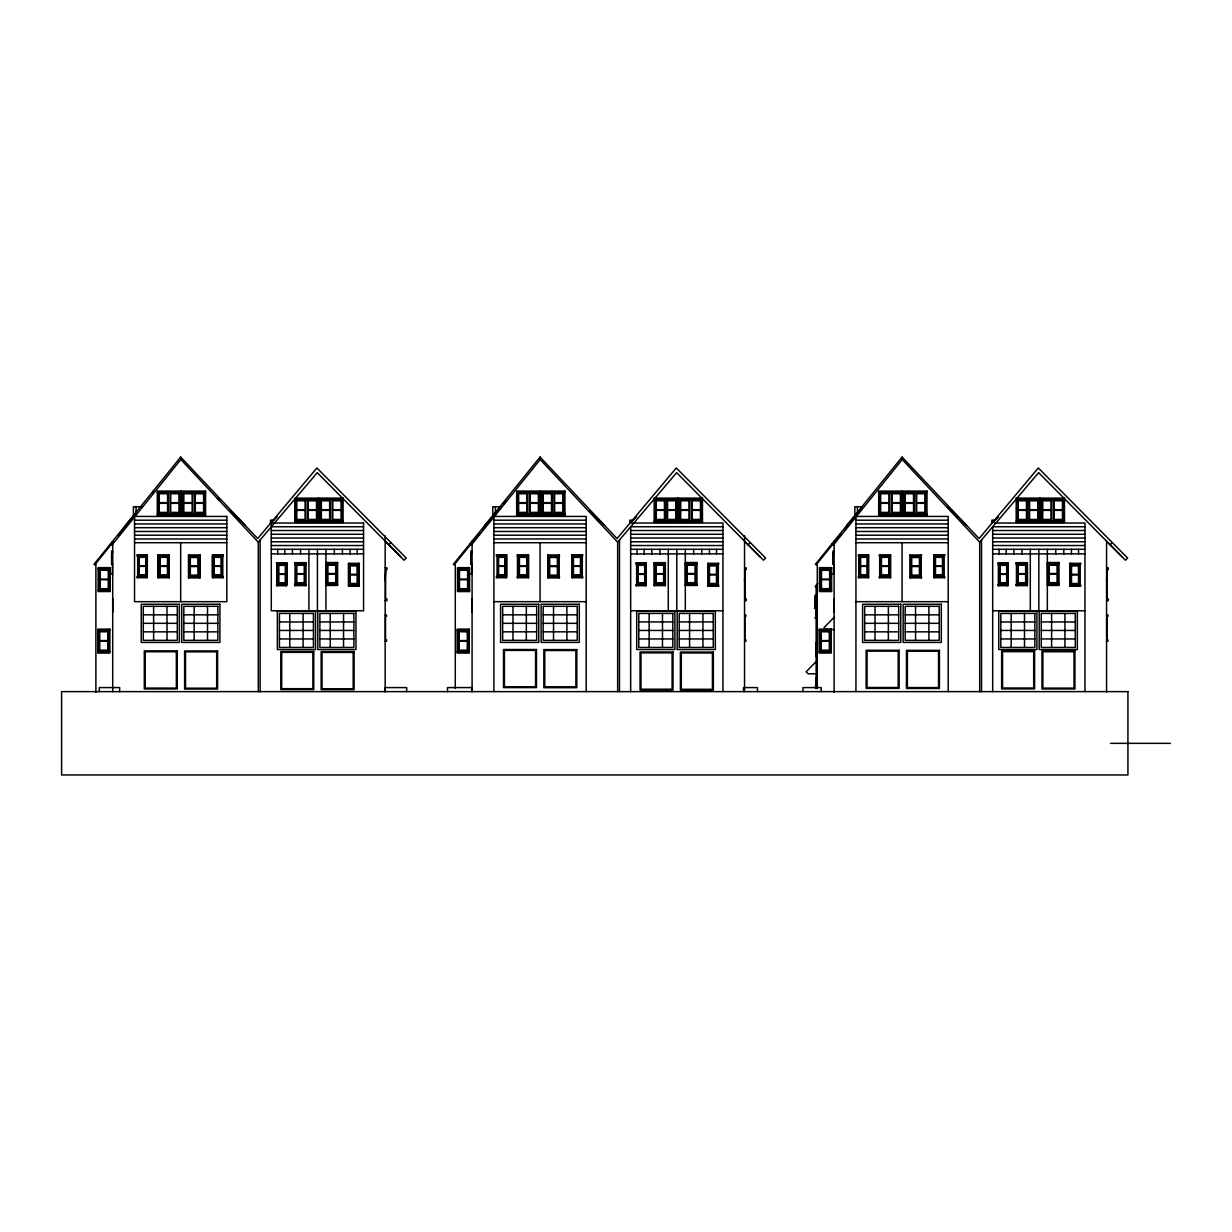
<?xml version="1.0" encoding="UTF-8"?>
<svg xmlns="http://www.w3.org/2000/svg" width="1232" height="1232" viewBox="0 0 1232 1232"><rect width="100%" height="100%" fill="white"/><g stroke="black" fill="none" stroke-linecap="round" stroke-linejoin="round"><path stroke-width="1.5" d="M363.563 553.846L277.708 553.923L277.708 549.287M284.792 553.969L284.792 549.287M292.446 554.015L292.446 549.287M300.531 554.046L300.531 549.287M308.909 549.287L308.909 610.779M325.941 610.779L325.941 549.287M348.949 586.263L348.949 585.061M348.949 564.533L348.949 563.332M349.688 584.122L349.688 565.272M357.665 565.272L357.804 584.122L349.549 584.122L349.549 565.272L357.804 565.272M358.805 586.263L358.805 563.332M358.943 585.061L358.943 564.533M722.938 553.846L637.067 553.923L637.067 549.287M644.167 553.969L644.167 549.287M651.82 554.015L651.82 549.287M659.905 554.046L659.905 549.287M668.283 549.287L668.283 610.779M685.315 610.779L685.315 549.287M708.323 586.263L708.323 585.061M708.323 564.533L708.323 563.332M717.039 565.257L717.178 584.122L708.924 584.122L708.924 565.257L717.178 565.257M709.062 584.122L709.062 565.257M718.179 586.263L718.179 563.332M718.318 585.061L718.318 564.533M1084.961 553.846L999.09 553.923L999.09 549.287M1006.19 553.969L1006.19 549.287M1013.844 554.015L1013.844 549.287M1021.929 554.046L1021.929 549.287M1030.306 549.287L1030.306 610.779M1047.339 610.779L1047.339 549.287M1070.346 586.263L1070.346 585.061M1070.346 564.533L1070.346 563.332M1071.085 584.122L1070.947 565.272L1079.201 565.272L1079.201 584.122L1070.947 584.122M1079.063 584.122L1079.063 565.272M1080.202 586.263L1080.202 563.332M258.289 691.645L258.289 542.157L317.255 472.641L404.081 560.206L406.237 558.065L316.901 467.96L257.688 538.569L180.673 457.057L94.017 564.271L94.756 564.872L111.511 544.128M112.713 542.65L113.452 541.741L111.989 542.049M118.257 535.781L127.681 524.139M130.053 521.198L132.301 518.41M617.663 691.629L617.663 542.157L676.614 472.641L763.44 560.206L765.611 558.05L676.276 467.96L617.047 538.553L540.047 457.041L453.391 564.271L454.131 564.872L480.141 532.671M482.436 529.837L484.838 526.849M979.686 691.645L979.686 542.157L1038.638 472.641L1125.463 560.206L1127.634 558.065L1038.299 467.96L979.086 538.569L902.07 457.057L815.415 564.271L816.154 564.872L834.849 541.741L834.11 541.141L834.11 692.369M835.265 541.218L841.009 534.103M844.459 529.837L846.861 526.865M852.513 519.873L854.823 517.024L854.823 506.722L862.431 506.722M815.399 586.293L816.862 587.464L815.399 586.293L817.817 583.306M134.288 515.33L125.464 525.371L126.68 525.371M501.224 506.706L484.823 525.371L486.039 525.371M503.734 503.842L506.26 500.962M861.984 508.154L846.846 525.371L848.063 525.371M834.11 617.34L824.085 627.596L826.071 629.537L834.11 629.537M816.138 661.584L806.113 671.84L808.1 673.781L816.138 673.781M388.804 544.79L390.96 542.65M748.163 544.79L750.334 542.65M1110.186 544.79L1112.357 542.65M277.215 516.886L270.501 523.292L270.501 520.15L273.92 520.15M636.59 516.886L629.86 523.292L629.86 520.15L633.279 520.15M998.613 516.886L991.883 523.292L991.883 520.15L995.317 520.15M472.087 544.113L469.808 543.959L471.24 545.16L540.201 459.521L617.663 542.157M834.11 544.113L831.831 543.959L833.279 545.16L902.24 459.521L979.686 542.157M157.28 492.353L181.012 492.353M181.843 492.353L205.575 492.353M516.655 492.338L540.386 492.338M541.218 492.338L564.949 492.338M878.678 492.353L902.409 492.353M903.241 492.353L926.972 492.353M294.787 499.391L318.518 499.391M319.35 499.391L343.081 499.391M654.161 499.391L677.893 499.391M678.724 499.391L702.456 499.391M1016.184 499.391L1039.916 499.391M1040.747 499.391L1064.479 499.391M142.696 506.722L133.426 506.722L133.426 517.024M500.408 506.722L492.8 506.722L492.8 517.024M157.28 514.037L181.012 514.037M181.843 514.037L205.575 514.037M516.655 514.037L540.386 514.037M541.218 514.037L564.949 514.037M878.678 514.037L902.409 514.037M903.241 514.037L926.972 514.037M134.534 520.197L226.811 520.197M493.909 520.181L586.186 520.181M855.932 520.197L948.209 520.197M294.787 521.074L318.518 521.074M319.35 521.074L343.081 521.074M654.161 521.074L677.893 521.074M678.724 521.074L702.456 521.074M1016.184 521.074L1039.916 521.074M1040.747 521.074L1064.479 521.074M630.661 522.999L722.938 522.999L722.938 691.676M994.286 523.015L1084.961 523.015L1084.961 691.676M134.534 523.939L226.811 523.939M493.909 523.939L586.186 523.939M855.932 523.939L948.209 523.939M271.286 526.757L363.563 526.757M722.938 526.757L630.661 526.757L630.661 691.676M1084.961 526.757L992.684 526.757L992.684 691.676M134.534 527.696L226.811 527.696M493.909 527.696L586.186 527.696M855.932 527.696L948.209 527.696M271.286 530.515L363.563 530.515M630.661 530.515L722.938 530.515M992.684 530.515L1084.961 530.515M134.534 531.454L226.811 531.454M493.909 531.454L586.186 531.454M855.932 531.454L948.209 531.454M271.286 534.272L363.563 534.272M630.661 534.272L722.938 534.272M992.684 534.272L1084.961 534.272M134.534 535.212L226.811 535.212M493.909 535.212L586.186 535.212M855.932 535.212L948.209 535.212M271.286 538.03L363.563 538.03M630.661 538.014L722.938 538.014M992.684 538.03L1084.961 538.03M134.534 538.969L226.811 538.969M493.909 538.954L586.186 538.954M855.932 538.969L948.209 538.969M271.286 541.772L363.563 541.772M630.661 541.772L722.938 541.772M992.684 541.772L1084.961 541.772M134.534 542.711L226.811 542.711M493.909 542.711L586.186 542.711M855.932 542.711L948.209 542.711M271.286 545.53L363.563 545.53M630.661 545.53L722.938 545.53M992.684 545.53L1084.961 545.53M271.286 549.287L363.563 549.287M630.661 549.287L722.938 549.287M992.684 549.287L1084.961 549.287M112.713 551.074L111.496 551.074L112.405 552.275M472.087 551.074L470.87 551.074L471.779 552.275M834.11 551.074L832.894 551.074L833.802 552.275M111.665 552.66L112.713 552.66M471.04 552.66L472.087 552.66M833.063 552.66L834.11 552.66M169.169 556.017L157.896 556.017L157.896 554.816L169.261 554.816L169.261 577.746L157.896 577.746L157.896 576.545L169.169 576.545M528.528 556.017L517.271 556.017L517.271 554.8L528.636 554.8L528.636 577.746L517.271 577.746L517.271 576.53L528.528 576.53M571.91 555.986L582.705 555.986L582.705 554.785L571.771 554.785L571.771 577.716L582.705 577.716L582.705 576.514L571.91 576.514M868.529 555.971L858.396 555.971L858.396 554.77L868.699 554.77L868.699 577.7L858.396 577.7L858.396 576.499L868.529 576.499M890.551 556.017L879.294 556.017L879.294 554.816L890.659 554.816L890.659 577.746L879.294 577.746L879.294 576.545L890.551 576.545M188.542 556.156L200.077 556.156M547.917 556.156L559.451 556.156L559.451 554.954L547.855 554.954L547.855 577.885L559.451 577.885L559.451 576.684L547.917 576.684M909.94 556.156L921.474 556.156L921.474 554.954L909.878 554.954L909.878 577.885L921.474 577.885L921.474 576.684L909.94 576.684M138.569 556.71L146.254 556.71L146.254 575.56L138.569 575.56L138.739 556.71M159.39 556.741L168.06 556.741L168.06 575.606L159.39 575.606L159.498 556.741M213.536 556.71L221.791 556.71L221.791 575.575L213.536 575.575L213.675 556.71M581.165 556.71L572.911 556.71L572.911 575.575L581.165 575.575L581.027 556.71M549.087 556.879L558.034 556.879L557.973 575.744L549.087 575.744L549.149 556.879M920.058 556.879L911.126 556.879L911.126 575.744L920.058 575.744L919.996 556.879M1059.043 562.516L1047.4 562.516L1047.477 585.446L1059.043 585.446L1058.966 562.516M326.033 563.717L337.645 563.717M685.392 563.717L697.019 563.717L697.019 562.516L685.377 562.516L685.454 585.446M1047.416 563.717L1059.043 563.717M305.921 563.886L294.664 563.886L294.664 562.685L306.029 562.685L306.029 585.616L294.664 585.616L294.664 584.399L305.921 584.399M665.295 563.886L654.023 563.886L654.023 562.67L665.388 562.67L665.388 585.6L654.023 585.6L654.023 584.399L665.295 584.399M1008.099 563.994L997.966 563.994L997.966 562.778L1008.269 562.778L1008.269 585.708L997.966 585.708L997.966 584.507L1008.099 584.507M111.665 564.225L112.713 564.225M471.04 564.225L472.087 564.225M833.063 564.225L834.11 564.225M296.157 564.61L304.828 564.61L304.72 583.46L296.157 583.46L296.25 564.61M348.548 564.533L359.344 564.533L359.344 563.332L348.41 563.332L348.41 586.263L359.344 586.263L359.344 585.061L348.548 585.061M637.498 564.703L645.183 564.703L645.183 583.568L637.498 583.568L637.668 564.703M655.516 564.61L664.187 564.61L664.187 583.46L655.516 583.46L655.624 564.61M707.923 564.533L718.718 564.533L718.718 563.332L707.784 563.332L707.784 586.263L718.718 586.263L718.718 585.061L707.923 585.061M1026.21 583.46L1017.54 583.46L1017.54 564.61L1026.21 564.61L1026.117 583.46M385.169 567.86L386.91 567.906L386.91 569.631L385.616 569.631L385.616 598.937L386.91 598.937L386.91 600.662L385.169 600.662M744.544 567.906L746.284 567.906L746.284 569.631L744.975 569.631L744.975 598.937L746.284 598.937L746.284 600.662L744.544 600.662M1106.567 567.906L1108.307 567.906L1108.307 569.631L1106.998 569.631L1106.998 598.937L1108.307 598.937L1108.307 600.662L1106.567 600.662M98.144 568.907L110.218 568.907M457.503 568.907L469.592 568.907M819.526 568.907L831.615 568.907M472.087 574.004L470.87 574.004L471.779 572.788L471.779 563.471M112.713 574.004L111.496 574.004L112.405 572.803L112.405 563.471M834.11 574.004L832.894 574.004L833.802 572.803L833.802 563.471M867.651 575.56L859.951 575.56L859.951 556.71L867.651 556.71L867.482 575.56M889.458 575.606L880.788 575.606L880.88 556.741L889.458 556.741L889.365 575.606M188.542 576.684L200.077 576.684M385.169 580.549L385.862 567.86M744.544 580.534L745.221 567.844M1106.567 580.549L1107.245 567.86M285.824 583.568L278.124 583.568L278.124 564.718L285.824 564.718L285.655 583.568M326.033 584.245L337.645 584.245M685.392 584.245L697.019 584.245L697.019 585.446L685.377 585.446M1047.416 584.245L1059.043 584.245M98.144 590.297L110.218 590.297M457.503 590.297L469.592 590.297M819.526 590.297L831.615 590.297M816.138 595.302L814.922 595.302L815.83 596.519M815.091 596.904L816.138 596.904M112.713 598.536L112.713 612.319M472.087 598.536L472.087 612.319M834.11 598.536L834.11 612.319M493.909 601.678L586.186 601.678M855.932 601.678L948.209 601.678M814.383 608.192L815.091 608.639L815.091 596.719L815.091 608.1M815.091 608.469L816.138 608.469M630.661 610.779L722.938 610.779M992.684 610.779L1084.961 610.779M143.282 614.83L177.316 614.83M183.83 614.83L217.848 614.83M385.169 615.045L386.571 615.045L386.571 616.416L385.524 616.416L385.524 639.87L386.571 639.87L386.571 641.256L385.169 641.256M502.656 614.83L536.675 614.83M543.189 614.83L577.223 614.83M744.544 615.045L745.93 615.045L745.93 616.416L744.898 616.416L744.898 639.87L745.93 639.87L745.93 641.241L744.544 641.241M864.679 614.83L898.698 614.83M905.212 614.83L939.246 614.83M1106.567 615.045L1107.953 615.045L1107.953 616.416L1106.921 616.416L1106.921 639.87L1107.953 639.87L1107.953 641.256L1106.567 641.256M816.138 618.248L814.922 618.248L815.83 617.032L815.83 607.715M279.418 621.944L313.452 621.944M319.873 621.944L353.892 621.944M638.792 621.929L672.826 621.929M679.232 621.929L713.266 621.929M1000.815 621.944L1034.849 621.944M1041.256 621.944L1075.29 621.944M143.282 623.33L177.316 623.33M183.83 623.33L217.848 623.33M502.656 623.33L536.675 623.33M543.189 623.33L577.223 623.33M864.679 623.33L898.698 623.33M905.212 623.33L939.246 623.33M97.79 630.399L109.864 630.399M279.418 630.445L313.452 630.445M319.873 630.445L353.892 630.445M457.149 630.384L469.238 630.384M638.792 630.445L672.826 630.445M679.232 630.445L713.266 630.445M819.172 630.399L831.261 630.399M1000.815 630.445L1034.849 630.445M1041.256 630.445L1075.29 630.445M143.282 631.847L177.316 631.847M183.83 631.847L217.848 631.847M502.656 631.831L536.675 631.831M543.189 631.831L577.223 631.831M864.679 631.847L898.698 631.847M905.212 631.847L939.246 631.847M279.418 638.946L313.452 638.946M319.873 638.946L353.892 638.946M638.792 638.946L672.826 638.946M679.232 638.946L713.266 638.946M1000.815 638.946L1034.849 638.946M1041.256 638.946L1075.29 638.946M816.138 642.765L816.138 656.564M97.79 651.79L109.864 651.79M457.149 651.79L469.238 651.79M819.172 651.79L831.261 651.79M816.138 677.6L815.476 688.272M1110.479 743.343L1170.4 743.343M992.684 553.846L999.09 553.923M630.661 553.846L637.067 553.923M271.286 553.846L277.708 553.923M472.826 541.726L472.087 541.141L472.087 691.629M947.67 506.829L966.612 525.371M589.712 510.803L604.589 525.371M216.817 497.543L219.512 500.207M230.338 510.803L245.23 525.371M1106.567 541.279L1122.183 556.879M744.544 541.264L760.144 556.879M385.169 541.279L400.785 556.879M258.289 542.157L180.842 459.521L111.881 545.16L110.433 543.959L112.713 544.113L112.713 691.645M1106.567 541.141L1106.567 691.891M1078.539 549.287L1078.539 553.923M1071.455 549.287L1071.455 553.969M1064.941 613.428L1064.941 647.462M1063.801 549.287L1063.801 554.015M1055.716 549.287L1055.716 554.046M1051.604 613.428L1051.604 647.462M1038.822 549.287L1038.822 610.779M1027.026 562.685L1027.026 563.886M1027.026 584.399L1027.026 585.616M1024.5 613.428L1024.5 647.462M1017.647 564.61L1017.647 583.46M1016.446 562.685L1016.446 585.616M1011.164 613.428L1011.164 647.462M1007.591 562.778L1007.591 563.994M1007.591 584.507L1007.591 585.708M1007.052 564.718L1007.052 583.568M999.691 564.718L999.691 583.568M998.644 562.778L998.644 585.708M998.474 563.994L998.474 584.507M981.534 539.986L981.534 691.629M948.209 691.645L948.209 516.439L855.932 516.439L855.932 691.645M944.189 554.785L944.189 577.716M943.05 556.71L943.05 575.575M935.073 556.71L935.073 575.575M934.333 554.785L934.333 555.986M934.333 576.514L934.333 577.716M928.897 606.313L928.897 640.347M921.243 554.954L921.243 577.885M915.561 606.313L915.561 640.347M910.109 554.954L910.109 556.156M910.109 576.684L910.109 577.885M902.07 457.057L902.07 459.351M902.07 542.711L902.07 601.678M890.259 554.816L890.259 556.017M890.259 576.545L890.259 577.746M888.364 606.313L888.364 640.347M879.679 554.816L879.679 577.746M875.028 606.313L875.028 640.347M868.021 554.77L868.021 555.971M868.021 576.499L868.021 577.7M860.121 556.71L860.121 575.56M859.074 554.77L859.074 577.7M858.904 555.971L858.904 576.499M857.441 506.722L857.441 513.451M821.159 691.629L821.159 687.595L802.925 687.595L802.925 691.629M817.293 563.455L817.293 688.426M816.138 586.879L816.138 688.611M757.464 691.629L757.464 687.595L743.481 687.595L743.481 691.629M744.544 535.874L744.544 691.645M716.516 549.287L716.516 553.923M709.432 549.287L709.432 553.969M702.918 613.428L702.918 647.462M701.763 549.287L701.763 554.015M696.942 562.516L696.942 585.446M693.693 549.287L693.693 554.046M689.581 613.428L689.581 647.462M676.799 549.287L676.799 610.779M665.003 562.67L665.003 563.886M665.003 584.399L665.003 585.6M664.094 564.61L664.094 583.46M662.477 613.428L662.477 647.462M654.423 562.67L654.423 585.6M654.315 563.886L654.315 584.399M649.141 613.428L649.141 647.462M645.568 562.778L645.568 563.979M645.568 584.507L645.568 585.708M645.014 564.703L645.014 583.568M636.621 562.778L636.621 585.708M619.496 539.986L619.496 691.629M586.186 691.629L586.186 516.439L493.909 516.439L493.909 691.629M582.305 555.986L582.305 576.514M582.166 554.785L582.166 577.716M573.049 556.71L573.049 575.575M572.31 554.785L572.31 555.986M572.31 576.514L572.31 577.716M566.874 606.313L566.874 640.347M559.22 554.954L559.22 577.885M553.538 606.313L553.538 640.347M548.086 554.954L548.086 577.885M540.047 457.041L540.047 459.336M540.047 542.711L540.047 601.678M528.235 554.8L528.235 556.017M528.235 576.53L528.235 577.746M527.327 556.741L527.327 575.59M526.341 606.313L526.341 640.347M517.656 554.8L517.656 577.746M517.563 556.017L517.563 576.53M512.989 606.313L512.989 640.347M505.998 554.77L505.998 555.971M505.998 576.499L505.998 577.7M505.459 556.695L505.459 575.56M498.098 556.695L498.098 575.56M497.05 554.77L497.05 577.7M495.418 506.722L495.418 515.115M471.902 691.629L471.902 687.595L447.509 687.595L447.509 691.629M455.27 563.455L455.27 688.426M406.699 691.629L406.699 687.595L384.985 687.595L384.985 691.629M385.169 535.889L385.169 539.477M385.169 541.141L385.169 691.645M357.157 549.287L357.157 553.923M350.057 549.287L350.057 553.969M343.559 613.428L343.559 647.462M342.404 549.287L342.404 554.015M334.319 549.287L334.319 554.046M330.207 613.428L330.207 647.462M317.425 549.287L317.425 610.779M305.628 562.685L305.628 563.886M305.628 584.399L305.628 585.616M303.103 613.428L303.103 647.462M295.049 562.685L295.049 585.616M289.766 613.428L289.766 647.462M286.194 562.778L286.194 563.994M286.194 584.507L286.194 585.708M278.293 564.718L278.293 583.568M277.246 562.778L277.246 585.708M277.077 563.994L277.077 584.507M260.137 539.986L260.137 691.629M222.792 554.785L222.792 577.716M221.652 556.71L221.652 575.575M212.951 554.785L212.951 555.986M212.951 576.514L212.951 577.716M207.515 606.313L207.515 640.347M199.846 554.954L199.846 577.885M194.163 606.313L194.163 640.347M188.727 554.954L188.727 556.156M188.727 576.684L188.727 577.885M180.673 457.057L180.673 459.351M180.673 542.711L180.673 601.678M168.876 554.816L168.876 556.017M168.876 576.545L168.876 577.746M167.968 556.741L167.968 575.606M166.967 606.313L166.967 640.347M158.297 554.816L158.297 577.746M158.189 556.017L158.189 576.545M153.63 606.313L153.63 640.347M153.292 490.921L153.292 493.216M146.639 554.77L146.639 555.971M146.639 576.499L146.639 577.7M146.084 556.71L146.084 575.56M137.676 554.77L137.676 577.7M136.059 506.722L136.059 515.13M119.673 691.629L119.673 687.595L99.284 687.595L99.284 691.629M95.896 563.455L95.896 692.338M350.104 574.928L350.104 583.506L357.111 583.506L357.111 574.928L350.104 574.928M350.104 565.873L350.104 574.312L357.111 574.312L357.111 565.873L350.104 565.873M709.478 574.913L709.478 583.506L716.485 583.506L716.485 574.913L709.478 574.913M709.478 565.873L709.478 574.312L716.485 574.312L716.485 565.873L709.478 565.873M1069.807 563.332L1069.807 586.263L1080.741 586.263L1080.741 585.061L1069.946 585.061L1069.946 564.533L1080.741 564.533L1080.741 563.332L1069.807 563.332M1071.501 574.928L1071.501 583.506L1078.508 583.506L1078.508 574.928L1071.501 574.928M1071.501 565.873L1071.501 574.312L1078.508 574.312L1078.508 565.873L1071.501 565.873M111.665 552.475L111.665 564.41L111.665 552.475M471.04 552.475L471.04 564.41L471.04 552.475M833.063 552.475L833.063 564.41L833.063 552.475M181.012 491.075L157.28 491.075L157.28 515.315L181.012 515.315L181.012 491.075M205.575 491.075L181.843 491.075L181.843 515.315L205.575 515.315L205.575 491.075M540.386 491.06L516.655 491.06L516.655 515.315L540.386 515.315L540.386 491.06M564.949 491.06L541.218 491.06L541.218 515.315L564.949 515.315L564.949 491.06M902.409 491.075L878.678 491.075L878.678 515.315L902.409 515.315L902.409 491.075M926.972 491.075L903.241 491.075L903.241 515.315L926.972 515.315L926.972 491.075M168.23 493.108L158.635 493.108L158.635 513.051L168.23 513.051L168.23 493.108M179.672 493.108L170.062 493.108L170.062 513.051L179.672 513.051L179.672 493.108M192.793 493.108L183.198 493.108L183.198 513.051L192.793 513.051L192.793 493.108M204.235 493.108L194.625 493.108L194.625 513.051L204.235 513.051L204.235 493.108M527.604 493.108L517.994 493.108L517.994 513.036L527.604 513.036L527.604 493.108M539.046 493.108L529.437 493.108L529.437 513.036L539.046 513.036L539.046 493.108M552.167 493.108L542.557 493.108L542.557 513.036L552.167 513.036L552.167 493.108M563.609 493.108L554 493.108L554 513.036L563.609 513.036L563.609 493.108M889.627 493.108L880.018 493.108L880.018 513.051L889.627 513.051L889.627 493.108M901.069 493.108L891.46 493.108L891.46 513.051L901.069 513.051L901.069 493.108M914.19 493.108L904.581 493.108L904.581 513.051L914.19 513.051L914.19 493.108M925.632 493.108L916.023 493.108L916.023 513.051L925.632 513.051L925.632 493.108M167.583 493.755L159.282 493.755L159.282 502.671L167.583 502.671L167.583 493.755M179.025 493.755L170.724 493.755L170.724 502.671L179.025 502.671L179.025 493.755M192.146 493.755L183.845 493.755L183.845 502.671L192.146 502.671L192.146 493.755M203.588 493.755L195.287 493.755L195.287 502.671L203.588 502.671L203.588 493.755M526.957 493.755L518.657 493.755L518.657 502.671L526.957 502.671L526.957 493.755M538.384 493.755L530.083 493.755L530.083 502.671L538.384 502.671L538.384 493.755M551.505 493.755L543.22 493.755L543.22 502.671L551.505 502.671L551.505 493.755M562.947 493.755L554.646 493.755L554.646 502.671L562.947 502.671L562.947 493.755M888.98 493.755L880.68 493.755L880.68 502.671L888.98 502.671L888.98 493.755M900.407 493.755L892.122 493.755L892.122 502.671L900.407 502.671L900.407 493.755M913.543 493.755L905.243 493.755L905.243 502.671L913.543 502.671L913.543 493.755M924.97 493.755L916.685 493.755L916.685 502.671L924.97 502.671L924.97 493.755M318.518 498.113L294.787 498.113L294.787 522.353L318.518 522.353L318.518 498.113M343.081 498.113L319.35 498.113L319.35 522.353L343.081 522.353L343.081 498.113M677.893 498.113L654.161 498.113L654.161 522.353L677.893 522.353L677.893 498.113M702.456 498.113L678.724 498.113L678.724 522.353L702.456 522.353L702.456 498.113M1039.916 498.113L1016.184 498.113L1016.184 522.353L1039.916 522.353L1039.916 498.113M1064.479 498.113L1040.747 498.113L1040.747 522.353L1064.479 522.353L1064.479 498.113M305.736 500.161L296.127 500.161L296.127 520.089L305.736 520.089L305.736 500.161M317.178 500.161L307.569 500.161L307.569 520.089L317.178 520.089L317.178 500.161M330.299 500.161L320.69 500.161L320.69 520.089L330.299 520.089L330.299 500.161M341.741 500.161L332.132 500.161L332.132 520.089L341.741 520.089L341.741 500.161M665.111 500.146L655.501 500.146L655.501 520.089L665.111 520.089L665.111 500.146M676.537 500.146L666.943 500.146L666.943 520.089L676.537 520.089L676.537 500.146M689.674 500.146L680.064 500.146L680.064 520.089L689.674 520.089L689.674 500.146M701.1 500.146L691.506 500.146L691.506 520.089L701.1 520.089L701.1 500.146M1027.134 500.161L1017.524 500.161L1017.524 520.089L1027.134 520.089L1027.134 500.161M1038.561 500.161L1028.966 500.161L1028.966 520.089L1038.561 520.089L1038.561 500.161M1051.697 500.161L1042.087 500.161L1042.087 520.089L1051.697 520.089L1051.697 500.161M1063.124 500.161L1053.529 500.161L1053.529 520.089L1063.124 520.089L1063.124 500.161M305.089 500.808L296.789 500.808L296.789 509.709L305.089 509.709L305.089 500.808M316.516 500.808L308.231 500.808L308.231 509.709L316.516 509.709L316.516 500.808M329.652 500.808L321.352 500.808L321.352 509.709L329.652 509.709L329.652 500.808M341.079 500.808L332.794 500.808L332.794 509.709L341.079 509.709L341.079 500.808M664.448 500.793L656.148 500.793L656.148 509.709L664.448 509.709L664.448 500.793M675.891 500.793L667.59 500.793L667.59 509.709L675.891 509.709L675.891 500.793M689.011 500.793L680.711 500.793L680.711 509.709L689.011 509.709L689.011 500.793M700.454 500.793L692.153 500.793L692.153 509.709L700.454 509.709L700.454 500.793M1026.472 500.808L1018.186 500.808L1018.186 509.709L1026.472 509.709L1026.472 500.808M1037.914 500.808L1029.613 500.808L1029.613 509.709L1037.914 509.709L1037.914 500.808M1051.035 500.808L1042.734 500.808L1042.734 509.709L1051.035 509.709L1051.035 500.808M1062.477 500.808L1054.176 500.808L1054.176 509.709L1062.477 509.709L1062.477 500.808M167.583 503.318L159.282 503.318L159.282 512.404L167.583 512.404L167.583 503.318M179.025 503.318L170.724 503.318L170.724 512.404L179.025 512.404L179.025 503.318M192.146 503.318L183.845 503.318L183.845 512.404L192.146 512.404L192.146 503.318M203.588 503.318L195.287 503.318L195.287 512.404L203.588 512.404L203.588 503.318M526.957 503.318L518.657 503.318L518.657 512.389L526.957 512.389L526.957 503.318M538.384 503.318L530.083 503.318L530.083 512.389L538.384 512.389L538.384 503.318M551.505 503.318L543.22 503.318L543.22 512.389L551.505 512.389L551.505 503.318M562.947 503.318L554.646 503.318L554.646 512.389L562.947 512.389L562.947 503.318M888.98 503.318L880.68 503.318L880.68 512.404L888.98 512.404L888.98 503.318M900.407 503.318L892.122 503.318L892.122 512.404L900.407 512.404L900.407 503.318M913.543 503.318L905.243 503.318L905.243 512.404L913.543 512.404L913.543 503.318M924.97 503.318L916.685 503.318L916.685 512.404L924.97 512.404L924.97 503.318M305.089 510.371L296.789 510.371L296.789 519.442L305.089 519.442L305.089 510.371M316.516 510.371L308.231 510.371L308.231 519.442L316.516 519.442L316.516 510.371M329.652 510.371L321.352 510.371L321.352 519.442L329.652 519.442L329.652 510.371M341.079 510.371L332.794 510.371L332.794 519.442L341.079 519.442L341.079 510.371M664.448 510.356L656.148 510.356L656.148 519.442L664.448 519.442L664.448 510.356M675.891 510.356L667.59 510.356L667.59 519.442L675.891 519.442L675.891 510.356M689.011 510.356L680.711 510.356L680.711 519.442L689.011 519.442L689.011 510.356M700.454 510.356L692.153 510.356L692.153 519.442L700.454 519.442L700.454 510.356M1026.472 510.371L1018.186 510.371L1018.186 519.442L1026.472 519.442L1026.472 510.371M1037.914 510.371L1029.613 510.371L1029.613 519.442L1037.914 519.442L1037.914 510.371M1051.035 510.371L1042.734 510.371L1042.734 519.442L1051.035 519.442L1051.035 510.371M1062.477 510.371L1054.176 510.371L1054.176 519.442L1062.477 519.442L1062.477 510.371M226.811 516.439L134.534 516.439L134.534 601.678L226.811 601.678L226.811 516.439M363.563 523.015L271.286 523.015L271.286 610.779L363.563 610.779L363.563 523.015M147.316 554.77L136.998 554.77L136.998 555.971L147.147 555.971L147.147 576.499L136.998 576.499L136.998 577.7L147.316 577.7L147.316 554.77M200.077 554.954L188.481 554.954L188.481 577.885L200.077 577.885L200.077 554.954M223.331 554.785L212.412 554.785L212.412 577.716L223.331 577.716L223.331 576.514L212.535 576.514L212.535 555.986L223.331 555.986L223.331 554.785M506.675 554.77L496.373 554.77L496.373 555.971L506.506 555.971L506.506 576.499L496.373 576.499L496.373 577.7L506.675 577.7L506.675 554.77M944.728 554.785L933.794 554.785L933.794 577.716L944.728 577.716L944.728 576.514L933.933 576.514L933.933 555.986L944.728 555.986L944.728 554.785M505.628 556.695L497.928 556.695L497.928 575.56L505.628 575.56L505.628 556.695M527.435 556.741L518.764 556.741L518.857 575.59L527.435 575.59L527.435 556.741M943.188 556.71L934.934 556.71L934.934 575.575L943.188 575.575L943.188 556.71M198.66 556.879L189.728 556.879L189.728 575.744L198.66 575.744L198.598 556.879M505.12 557.311L498.606 557.311L498.606 565.75L505.12 565.75L505.12 557.311M145.746 557.311L139.247 557.311L139.247 565.75L145.746 565.75L145.746 557.311M167.475 557.357L160.083 557.357L160.083 565.781L167.475 565.781L167.475 557.357M197.998 557.495L190.329 557.495L190.329 565.935L197.998 565.935L197.998 557.495M221.113 557.326L214.091 557.326L214.091 565.765L221.113 565.765L221.113 557.326M526.849 557.357L519.442 557.357L519.442 565.781L526.849 565.781L526.849 557.357M557.372 557.495L549.703 557.495L549.703 565.935L557.372 565.935L557.372 557.495M580.472 557.326L573.465 557.326L573.465 565.765L580.472 565.765L580.472 557.326M867.143 557.311L860.644 557.311L860.644 565.75L867.143 565.75L867.143 557.311M888.873 557.357L881.465 557.357L881.465 565.781L888.873 565.781L888.873 557.357M919.395 557.495L911.726 557.495L911.726 565.935L919.395 565.935L919.395 557.495M942.495 557.326L935.488 557.326L935.488 565.765L942.495 565.765L942.495 557.326M337.645 562.516L326.003 562.516L326.095 585.446L337.645 585.446L337.568 562.516M1027.411 562.685L1016.046 562.685L1016.046 563.886L1027.319 563.886L1027.319 584.399L1016.046 584.399L1016.046 585.616L1027.411 585.616L1027.411 562.685M286.871 562.778L276.569 562.778L276.569 563.994L286.702 563.994L286.702 584.507L276.569 584.507L276.569 585.708L286.871 585.708L286.871 562.778M646.246 562.778L635.943 562.778L635.943 563.979L646.076 563.979L646.076 584.507L635.943 584.507L635.943 585.708L646.246 585.708L646.246 562.778M336.321 564.456L327.281 564.456L327.296 583.306L336.321 583.306L336.305 564.456M695.695 564.441L686.64 564.441L686.655 583.306L695.695 583.306L695.68 564.441M1057.718 564.456L1048.663 564.456L1048.694 583.306L1057.718 583.306L1057.703 564.456M1007.222 564.718L999.522 564.718L999.522 583.568L1007.222 583.568L1007.222 564.718M304.242 565.226L296.835 565.226L296.835 573.65L304.242 573.65L304.242 565.226M335.689 565.057L327.881 565.057L327.881 573.496L335.689 573.496L335.689 565.057M663.601 565.226L656.194 565.226L656.194 573.65L663.601 573.65L663.601 565.226M695.064 565.057L687.256 565.057L687.256 573.496L695.064 573.496L695.064 565.057M1025.625 565.226L1018.233 565.226L1018.233 573.65L1025.625 573.65L1025.625 565.226M1057.087 565.057L1049.279 565.057L1049.279 573.496L1057.087 573.496L1057.087 565.057M285.316 565.334L278.817 565.334L278.817 573.758L285.316 573.758L285.316 565.334M644.675 565.319L638.176 565.319L638.176 573.758L644.675 573.758L644.675 565.319M1006.698 565.334L1000.199 565.334L1000.199 573.758L1006.698 573.758L1006.698 565.334M145.746 566.366L139.247 566.366L139.247 574.944L145.746 574.944L145.746 566.366M167.475 566.397L160.083 566.397L160.083 574.99L167.475 574.99L167.475 566.397M197.998 566.551L190.329 566.551L190.329 575.128L197.998 575.128L197.998 566.551M221.113 566.381L214.091 566.381L214.091 574.959L221.113 574.959L221.113 566.381M505.12 566.35L498.606 566.35L498.606 574.944L505.12 574.944L505.12 566.35M526.849 566.397L519.442 566.397L519.442 574.974L526.849 574.974L526.849 566.397M557.372 566.535L549.703 566.535L549.703 575.128L557.372 575.128L557.372 566.535M580.472 566.366L573.465 566.366L573.465 574.959L580.472 574.959L580.472 566.366M867.143 566.366L860.644 566.366L860.644 574.944L867.143 574.944L867.143 566.366M888.873 566.397L881.465 566.397L881.465 574.99L888.873 574.99L888.873 566.397M919.395 566.551L911.726 566.551L911.726 575.128L919.395 575.128L919.395 566.551M942.495 566.381L935.488 566.381L935.488 574.959L942.495 574.959L942.495 566.381M110.218 567.644L98.144 567.644L98.144 591.56L110.218 591.56L110.218 567.644M469.592 567.644L457.503 567.644L457.503 591.56L469.592 591.56L469.592 567.644M831.615 567.644L819.526 567.644L819.526 591.56L831.615 591.56L831.615 567.644M108.893 569.661L99.469 569.661L99.469 589.327L108.893 589.327L108.893 569.661M468.268 569.661L458.828 569.661L458.828 589.327L468.268 589.327L468.268 569.661M830.291 569.661L820.851 569.661L820.851 589.327L830.291 589.327L830.291 569.661M108.262 570.293L100.1 570.293L100.1 579.086L108.262 579.086L108.262 570.293M467.621 570.293L459.474 570.293L459.474 579.086L467.621 579.086L467.621 570.293M829.644 570.293L821.498 570.293L821.498 579.086L829.644 579.086L829.644 570.293M335.689 574.112L327.881 574.112L327.881 582.69L335.689 582.69L335.689 574.112M695.064 574.097L687.256 574.097L687.256 582.69L695.064 582.69L695.064 574.097M1057.087 574.112L1049.279 574.112L1049.279 582.69L1057.087 582.69L1057.087 574.112M285.316 574.374L278.817 574.374L278.817 582.952L285.316 582.952L285.316 574.374M304.242 574.266L296.835 574.266L296.835 582.859L304.242 582.859L304.242 574.266M644.675 574.374L638.176 574.374L638.176 582.952L644.675 582.952L644.675 574.374M663.601 574.266L656.194 574.266L656.194 582.844L663.601 582.844L663.601 574.266M1006.698 574.374L1000.199 574.374L1000.199 582.952L1006.698 582.952L1006.698 574.374M1025.625 574.266L1018.233 574.266L1018.233 582.859L1025.625 582.859L1025.625 574.266M108.262 579.733L100.1 579.733L100.1 588.68L108.262 588.68L108.262 579.733M467.621 579.733L459.474 579.733L459.474 588.68L467.621 588.68L467.621 579.733M829.644 579.733L821.498 579.733L821.498 588.68L829.644 588.68L829.644 579.733M179.379 604.25L141.218 604.25L141.218 642.426L179.379 642.426L179.379 604.25M219.927 604.25L181.751 604.25L181.751 642.426L219.927 642.426L219.927 604.25M538.754 604.25L500.577 604.25L500.577 642.411L538.754 642.411L538.754 604.25M579.286 604.25L541.125 604.25L541.125 642.411L579.286 642.411L579.286 604.25M900.777 604.25L862.6 604.25L862.6 642.426L900.777 642.426L900.777 604.25M941.31 604.25L903.148 604.25L903.148 642.426L941.31 642.426L941.31 604.25M177.316 606.313L143.282 606.313L143.282 640.347L177.316 640.347L177.316 606.313M217.848 606.313L183.83 606.313L183.83 640.347L217.848 640.347L217.848 606.313M536.675 606.313L502.656 606.313L502.656 640.347L536.675 640.347L536.675 606.313M577.223 606.313L543.189 606.313L543.189 640.347L577.223 640.347L577.223 606.313M898.698 606.313L864.679 606.313L864.679 640.347L898.698 640.347L898.698 606.313M939.246 606.313L905.212 606.313L905.212 640.347L939.246 640.347L939.246 606.313M315.515 611.365L277.354 611.365L277.354 649.526L315.515 649.526L315.515 611.365M355.971 611.365L317.794 611.365L317.794 649.526L355.971 649.526L355.971 611.365M674.89 611.365L636.728 611.365L636.728 649.526L674.89 649.526L674.89 611.365M715.33 611.365L677.169 611.365L677.169 649.526L715.33 649.526L715.33 611.365M1036.913 611.365L998.752 611.365L998.752 649.526L1036.913 649.526L1036.913 611.365M1077.353 611.365L1039.192 611.365L1039.192 649.526L1077.353 649.526L1077.353 611.365M313.452 613.428L279.418 613.428L279.418 647.462L313.452 647.462L313.452 613.428M353.892 613.428L319.873 613.428L319.873 647.462L353.892 647.462L353.892 613.428M672.826 613.428L638.792 613.428L638.792 647.462L672.826 647.462L672.826 613.428M713.266 613.428L679.232 613.428L679.232 647.462L713.266 647.462L713.266 613.428M1034.849 613.428L1000.815 613.428L1000.815 647.462L1034.849 647.462L1034.849 613.428M1075.29 613.428L1041.256 613.428L1041.256 647.462L1075.29 647.462L1075.29 613.428M109.864 629.136L97.79 629.136L97.79 653.052L109.864 653.052L109.864 629.136M469.238 629.136L457.149 629.136L457.149 653.052L469.238 653.052L469.238 629.136M831.261 629.136L819.172 629.136L819.172 653.052L831.261 653.052L831.261 629.136M108.555 631.154L99.114 631.154L99.114 650.819L108.555 650.819L108.555 631.154M467.914 631.138L458.473 631.138L458.473 650.804L467.914 650.804L467.914 631.138M829.937 631.154L820.497 631.154L820.497 650.819L829.937 650.819L829.937 631.154M107.908 631.785L99.746 631.785L99.746 640.578L107.908 640.578L107.908 631.785M467.267 631.785L459.12 631.785L459.12 640.578L467.267 640.578L467.267 631.785M829.305 631.785L821.143 631.785L821.143 640.578L829.305 640.578L829.305 631.785M107.908 641.225L99.746 641.225L99.746 650.173L107.908 650.173L107.908 641.225M467.267 641.21L459.12 641.21L459.12 650.173L467.267 650.173L467.267 641.21M829.305 641.225L821.143 641.225L821.143 650.173L829.305 650.173L829.305 641.225M536.49 649.51L503.518 649.51L503.518 687.61L536.49 687.61L536.49 649.51M576.807 649.603L543.836 649.603L543.836 687.702L576.807 687.702L576.807 649.603M535.566 650.404L504.427 650.404L504.427 686.748L535.566 686.748L535.566 650.404M899.114 650.265L866.142 650.265L866.142 688.365L899.114 688.365L899.114 650.265M939.431 650.357L906.459 650.357L906.459 688.457L939.431 688.457L939.431 650.357M575.898 650.496L544.76 650.496L544.76 686.825L575.898 686.825L575.898 650.496M177.269 650.866L144.298 650.866L144.298 688.95L177.269 688.95L177.269 650.866M217.587 650.943L184.615 650.943L184.615 689.042L217.587 689.042L217.587 650.943M1034.603 650.789L1001.631 650.789L1001.631 688.888L1034.603 688.888L1034.603 650.789M1074.935 650.866L1041.964 650.866L1041.964 688.965L1074.935 688.965L1074.935 650.866M898.19 651.143L867.051 651.143L867.051 687.487L898.19 687.487L898.19 651.143M938.522 651.235L907.383 651.235L907.383 687.579L938.522 687.579L938.522 651.235M313.775 651.466L280.804 651.466L280.804 689.566L313.775 689.566L313.775 651.466M176.345 651.743L145.207 651.743L145.207 688.087L176.345 688.087L176.345 651.743M354.108 651.559L321.136 651.559L321.136 689.658L354.108 689.658L354.108 651.559M1033.694 651.666L1002.555 651.666L1002.555 688.01L1033.694 688.01L1033.694 651.666M1074.011 651.759L1042.873 651.759L1042.873 688.103L1074.011 688.103L1074.011 651.759M216.678 651.836L185.539 651.836L185.539 688.18L216.678 688.18L216.678 651.836M673.026 651.99L640.055 651.99L640.055 690.074L673.026 690.074L673.026 651.99M713.359 652.067L680.387 652.067L680.387 690.166L713.359 690.166L713.359 652.067M312.866 652.359L281.728 652.359L281.728 688.688L312.866 688.688L312.866 652.359M353.184 652.436L322.045 652.436L322.045 688.78L353.184 688.78L353.184 652.436M672.118 652.868L640.979 652.868L640.979 689.212L672.118 689.212L672.118 652.868M712.435 652.96L681.296 652.96L681.296 689.289L712.435 689.289L712.435 652.96M1127.927 691.629L61.6 691.629L61.6 774.959L1127.927 774.959L1127.927 691.629"/></g></svg>
